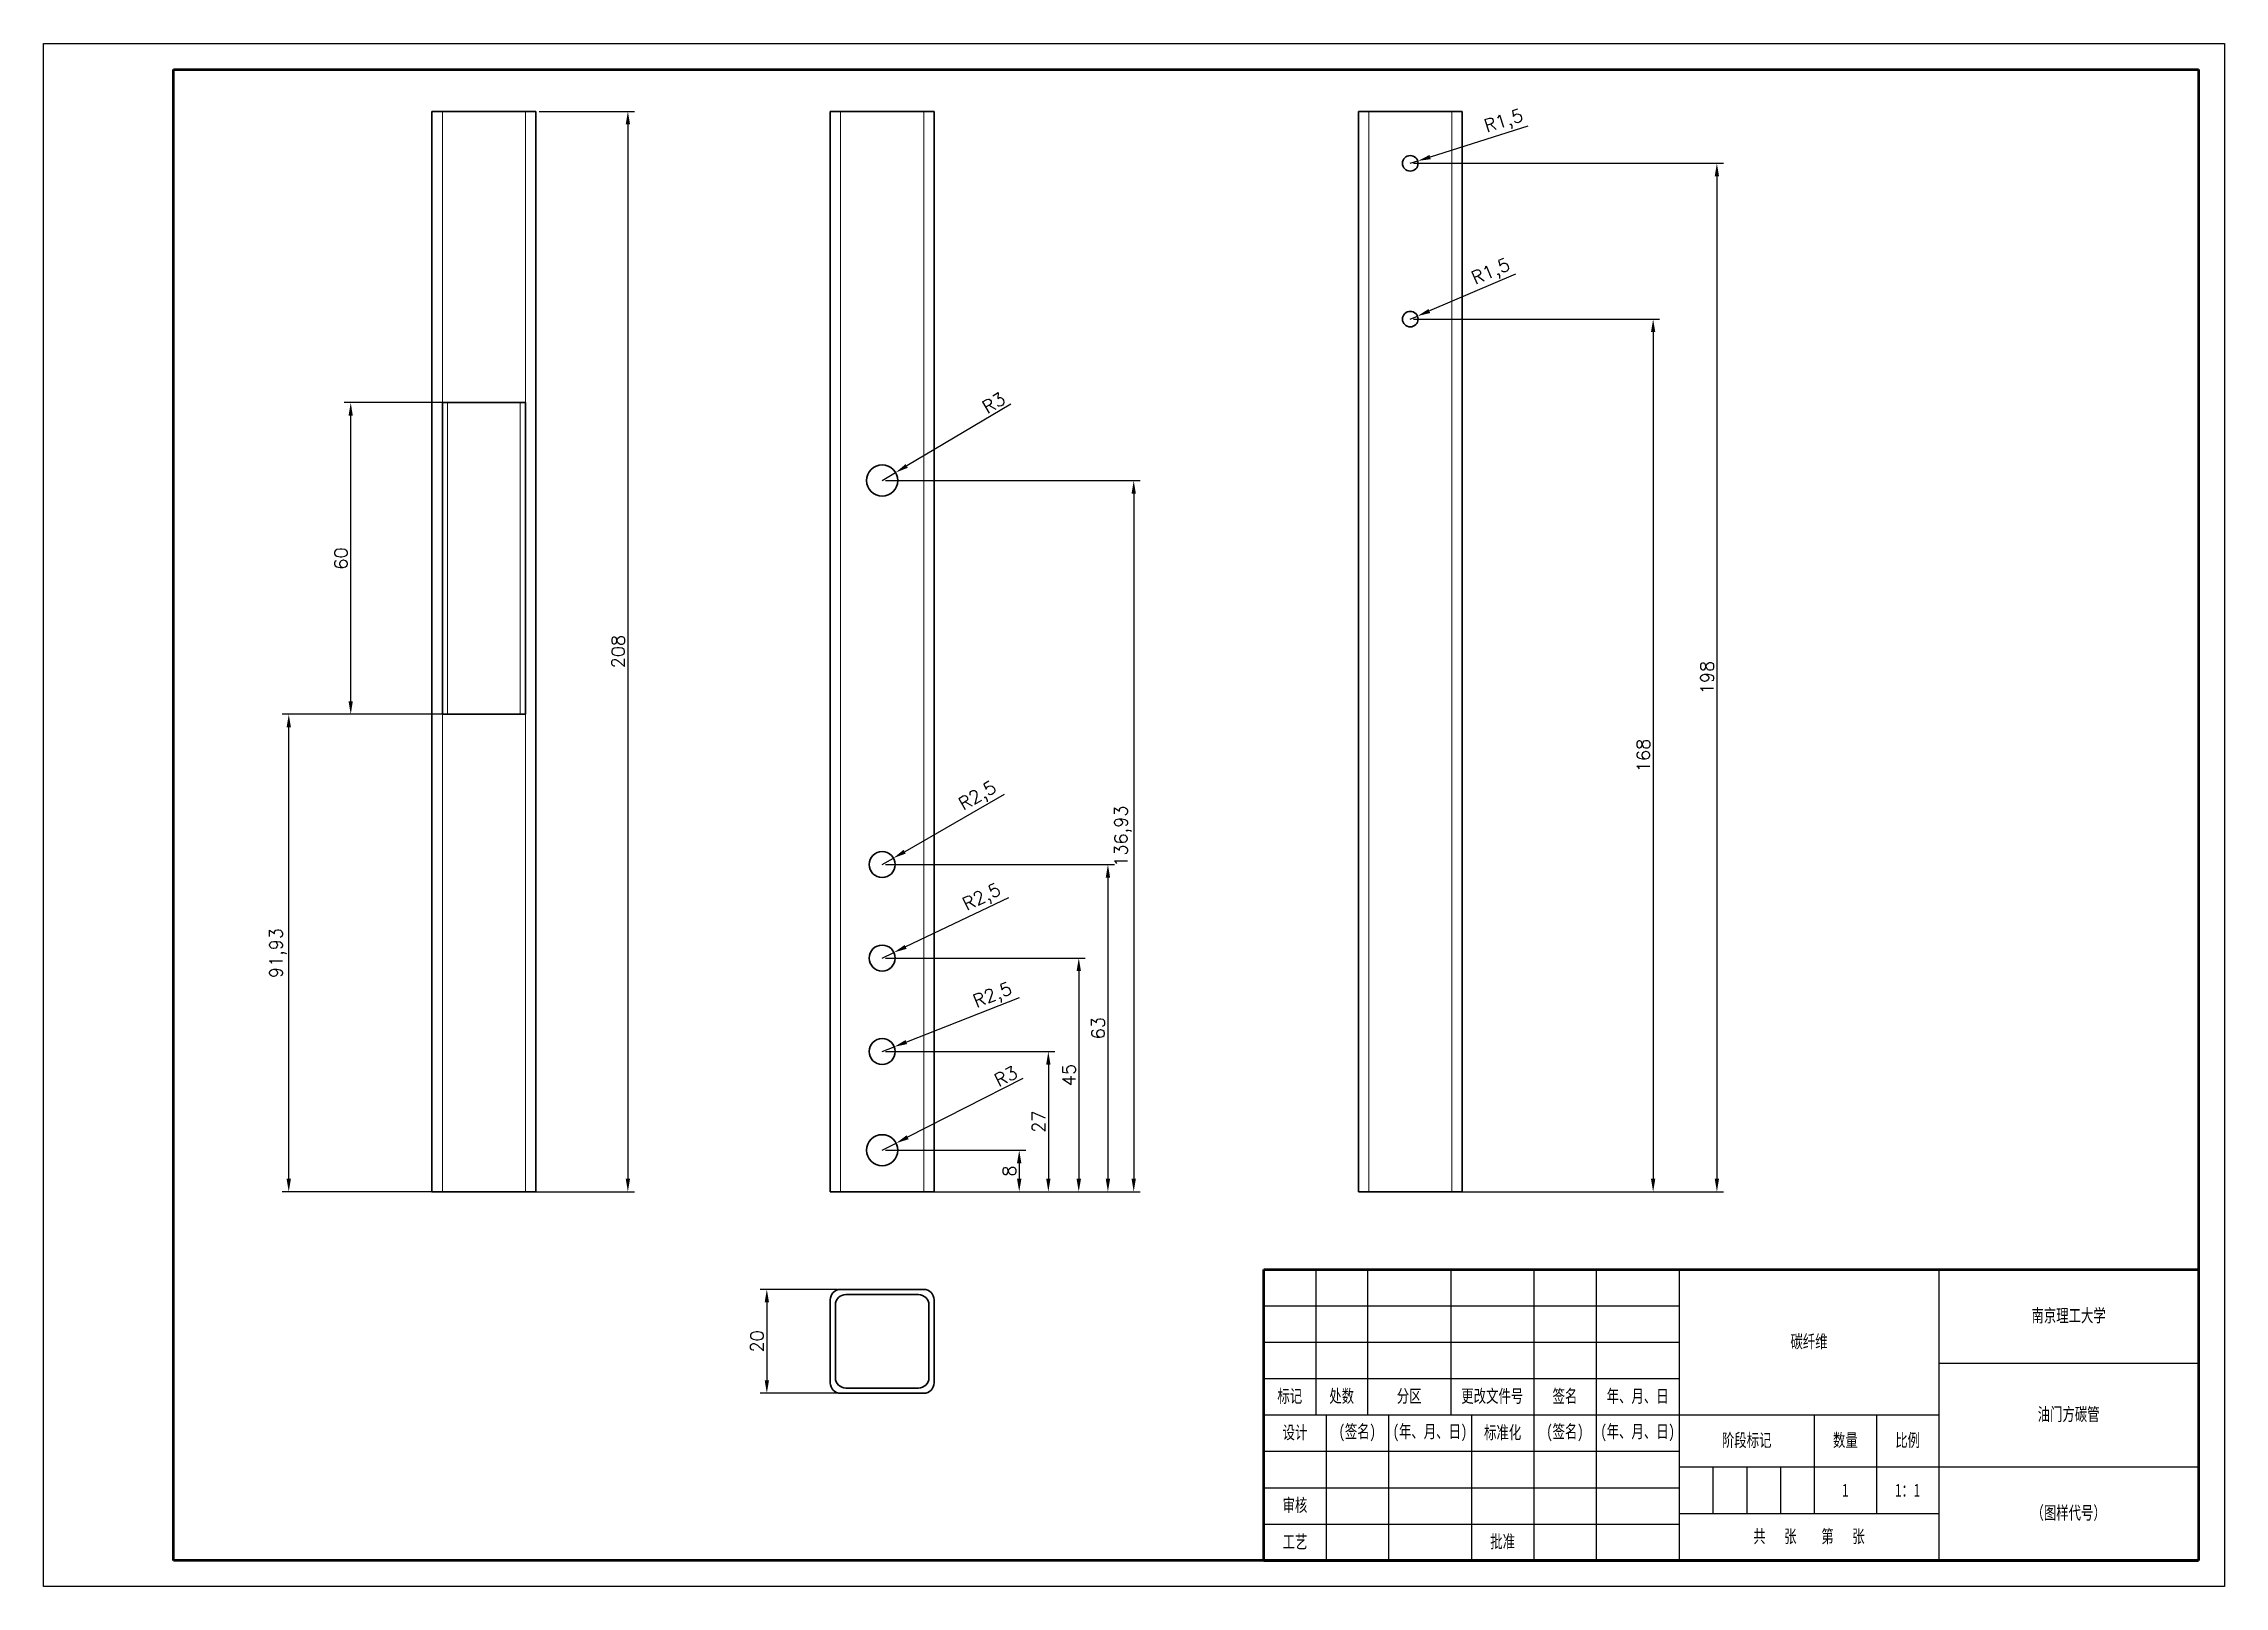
# Model space of a CAD drawing. Header units: millimetres. Extents: x 1605 to 3350, y 934 to 1771.
# Drawn here: x 1605.2 to 2025.2, y 934.1 to 1231.1 of the extents above.
import ezdxf

# ---------------------------------------------------------------- set-up
doc = ezdxf.new("R2010")
doc.units = ezdxf.units.MM
doc.header["$LTSCALE"] = 0.3
for name, color, linetype, lineweight in [('尺寸线', 3, 'Continuous', 25), ('粗实线', 7, 'Continuous', 50), ('细实线', 7, 'Continuous', 25), ('细文本', 7, 'Continuous', 25)]:
    doc.layers.add(name, color=color, linetype=linetype, lineweight=lineweight)
doc.styles.add('NUT Standard', font='simfang.ttf', dxfattribs={"width": 0.7, "height": 2.5})
doc.styles.get("Standard").update_dxf_attribs({"font": 'txt', "bigfont": 'gbcbig.shx'})
doc.dimstyles.new('ISO-25', dxfattribs={"dimtxt": 2.5, "dimasz": 2.5, "dimexe": 1.25, "dimexo": 0.625, "dimtad": 1, "dimtxsty": 'Standard', "dimcen": 2.5, "dimadec": 0, "dimazin": 0, "dimtfac": 1, "dimtmove": 0, "dimatfit": 3, "dimfxl": 1, "dimarcsym": 0})

# ---------------------------------------------------------------- blocks, each defined once
blk = doc.blocks.new('*D57')
at = {"layer": 'Defpoints', "color": 0, "transparency": 16777216}
for p in [(1652.41, 1101.94), (1681.99, 1101.94), (1681.99, 1010.02)]:
    blk.add_point(p, dxfattribs=at)
at = {"layer": '尺寸线', "color": 0, "lineweight": -2, "transparency": 16777216}
for p, q in [((1681.37, 1101.94), (1651.16, 1101.94)), ((1652.41, 1012.52), (1652.41, 1099.44)), ((1681.37, 1010.02), (1651.16, 1010.02))]:
    blk.add_line(p, q, dxfattribs=at)
at = {"layer": '尺寸线', "color": 0, "transparency": 16777216}
for points in [[(1651.99, 1099.44), (1652.83, 1099.44), (1652.41, 1101.94)], [(1651.99, 1012.52), (1652.83, 1012.52), (1652.41, 1010.02)]]:
    blk.add_solid(points, dxfattribs=at)
at = {"layer": '尺寸线', "color": 0, "transparency": 16777216, "insert": (1650.33, 1055.98), "char_height": 2.5, "attachment_point": 5, "rotation": 90}
blk.add_mtext('91,93', dxfattribs=at)
blk = doc.blocks.new('*D58')
at = {"layer": 'Defpoints', "color": 0, "transparency": 16777216}
for p in [(1664.34, 1161.94), (1682.99, 1161.94), (1682.99, 1101.94)]:
    blk.add_point(p, dxfattribs=at)
at = {"layer": '尺寸线', "color": 0, "lineweight": -2, "transparency": 16777216}
for p, q in [((1682.37, 1161.94), (1663.09, 1161.94)), ((1664.34, 1104.44), (1664.34, 1159.44)), ((1682.37, 1101.94), (1663.09, 1101.94))]:
    blk.add_line(p, q, dxfattribs=at)
at = {"layer": '尺寸线', "color": 0, "transparency": 16777216}
for points in [[(1663.92, 1159.44), (1664.75, 1159.44), (1664.34, 1161.94)], [(1663.92, 1104.44), (1664.75, 1104.44), (1664.34, 1101.94)]]:
    blk.add_solid(points, dxfattribs=at)
at = {"layer": '尺寸线', "color": 0, "transparency": 16777216, "insert": (1662.46, 1131.94), "char_height": 2.5, "attachment_point": 5, "rotation": 90}
blk.add_mtext('60', dxfattribs=at)
blk = doc.blocks.new('*D59')
at = {"layer": 'Defpoints', "color": 0, "transparency": 16777216}
for p in [(1758.69, 991.23), (1744.48, 971.23), (1758.69, 971.23)]:
    blk.add_point(p, dxfattribs=at)
at = {"layer": '尺寸线', "color": 0, "lineweight": -2, "transparency": 16777216}
for p, q in [((1758.07, 991.23), (1743.23, 991.23)), ((1744.48, 988.73), (1744.48, 973.73)), ((1758.07, 971.23), (1743.23, 971.23))]:
    blk.add_line(p, q, dxfattribs=at)
at = {"layer": '尺寸线', "color": 0, "transparency": 16777216}
for points in [[(1744.07, 988.73), (1744.9, 988.73), (1744.48, 991.23)], [(1744.07, 973.73), (1744.9, 973.73), (1744.48, 971.23)]]:
    blk.add_solid(points, dxfattribs=at)
at = {"layer": '尺寸线', "color": 0, "transparency": 16777216, "insert": (1742.61, 981.23), "char_height": 2.5, "attachment_point": 5, "rotation": 90}
blk.add_mtext('20', dxfattribs=at)
blk = doc.blocks.new('*D60')
at = {"layer": 'Defpoints', "color": 0, "transparency": 16777216}
for p in [(1766.69, 1146.94), (1769.27, 1148.48)]:
    blk.add_point(p, dxfattribs=at)
at = {"layer": '尺寸线', "color": 0, "lineweight": -2, "transparency": 16777216}
for p, q in [((1791.46, 1161.68), (1771.42, 1149.76)), ((1766.69, 1146.94), (1769.27, 1148.48))]:
    blk.add_line(p, q, dxfattribs=at)
at = {"layer": '尺寸线', "color": 0, "transparency": 16777216}
blk.add_solid([(1771.21, 1150.11), (1771.63, 1149.4), (1769.27, 1148.48)], dxfattribs=at)
at = {"layer": '尺寸线', "color": 0, "transparency": 16777216, "insert": (1788.17, 1161.91), "char_height": 2.5, "attachment_point": 5, "rotation": 30.764}
blk.add_mtext('R3', dxfattribs=at)
blk = doc.blocks.new('*D61')
at = {"layer": 'Defpoints', "color": 0, "transparency": 16777216}
for p in [(1766.69, 1073.02), (1768.86, 1074.26)]:
    blk.add_point(p, dxfattribs=at)
at = {"layer": '尺寸线', "color": 0, "lineweight": -2, "transparency": 16777216}
for p, q in [((1790.21, 1086.49), (1771.03, 1075.5)), ((1766.69, 1073.02), (1768.86, 1074.26))]:
    blk.add_line(p, q, dxfattribs=at)
at = {"layer": '尺寸线', "color": 0, "transparency": 16777216}
blk.add_solid([(1770.82, 1075.86), (1771.24, 1075.14), (1768.86, 1074.26)], dxfattribs=at)
at = {"layer": '尺寸线', "color": 0, "transparency": 16777216, "insert": (1785.2, 1086.02), "char_height": 2.5, "attachment_point": 5, "rotation": 29.8026}
blk.add_mtext('R2,5', dxfattribs=at)
blk = doc.blocks.new('*D62')
at = {"layer": 'Defpoints', "color": 0, "transparency": 16777216}
for p in [(1766.69, 1055.02), (1768.95, 1056.09)]:
    blk.add_point(p, dxfattribs=at)
at = {"layer": '尺寸线', "color": 0, "lineweight": -2, "transparency": 16777216}
for p, q in [((1791.02, 1066.6), (1771.21, 1057.17)), ((1766.69, 1055.02), (1768.95, 1056.09))]:
    blk.add_line(p, q, dxfattribs=at)
at = {"layer": '尺寸线', "color": 0, "transparency": 16777216}
blk.add_solid([(1771.03, 1057.54), (1771.39, 1056.79), (1768.95, 1056.09)], dxfattribs=at)
at = {"layer": '尺寸线', "color": 0, "transparency": 16777216, "insert": (1785.98, 1066.51), "char_height": 2.5, "attachment_point": 5, "rotation": 25.4596}
blk.add_mtext('R2,5', dxfattribs=at)
blk = doc.blocks.new('*D63')
at = {"layer": 'Defpoints', "color": 0, "transparency": 16777216}
for p in [(1769.02, 1037.93), (1766.69, 1037.02)]:
    blk.add_point(p, dxfattribs=at)
at = {"layer": '尺寸线', "color": 0, "lineweight": -2, "transparency": 16777216}
for p, q in [((1793.07, 1047.36), (1771.35, 1038.84)), ((1766.69, 1037.02), (1769.02, 1037.93))]:
    blk.add_line(p, q, dxfattribs=at)
at = {"layer": '尺寸线', "color": 0, "transparency": 16777216}
blk.add_solid([(1771.2, 1039.23), (1771.5, 1038.46), (1769.02, 1037.93)], dxfattribs=at)
at = {"layer": '尺寸线', "color": 0, "transparency": 16777216, "insert": (1788.05, 1047.63), "char_height": 2.5, "attachment_point": 5, "rotation": 21.4081}
blk.add_mtext('R2,5', dxfattribs=at)
blk = doc.blocks.new('*D64')
at = {"layer": 'Defpoints', "color": 0, "transparency": 16777216}
for p in [(1766.69, 1018.02), (1769.37, 1019.38)]:
    blk.add_point(p, dxfattribs=at)
at = {"layer": '尺寸线', "color": 0, "lineweight": -2, "transparency": 16777216}
for p, q in [((1793.79, 1031.83), (1771.59, 1020.52)), ((1766.69, 1018.02), (1769.37, 1019.38))]:
    blk.add_line(p, q, dxfattribs=at)
at = {"layer": '尺寸线', "color": 0, "transparency": 16777216}
blk.add_solid([(1771.4, 1020.89), (1771.78, 1020.14), (1769.37, 1019.38)], dxfattribs=at)
at = {"layer": '尺寸线', "color": 0, "transparency": 16777216, "insert": (1790.52, 1032.27), "char_height": 2.5, "attachment_point": 5, "rotation": 27.0081}
blk.add_mtext('R3', dxfattribs=at)
blk = doc.blocks.new('*D65')
at = {"layer": 'Defpoints', "color": 0, "transparency": 16777216}
for p in [(1868.41, 1178.02), (1869.79, 1178.61)]:
    blk.add_point(p, dxfattribs=at)
at = {"layer": '尺寸线', "color": 0, "lineweight": -2, "transparency": 16777216}
for p, q in [((1888.67, 1186.65), (1872.09, 1179.59)), ((1868.41, 1178.02), (1869.79, 1178.61))]:
    blk.add_line(p, q, dxfattribs=at)
at = {"layer": '尺寸线', "color": 0, "transparency": 16777216}
blk.add_solid([(1871.92, 1179.97), (1872.25, 1179.2), (1869.79, 1178.61)], dxfattribs=at)
at = {"layer": '尺寸线', "color": 0, "transparency": 16777216, "insert": (1884.02, 1186.93), "char_height": 2.5, "attachment_point": 5, "rotation": 23.0695}
blk.add_mtext('R1,5', dxfattribs=at)
blk = doc.blocks.new('*D66')
at = {"layer": 'Defpoints', "color": 0, "transparency": 16777216}
for p in [(1868.41, 1208.02), (1869.84, 1208.47)]:
    blk.add_point(p, dxfattribs=at)
at = {"layer": '尺寸线', "color": 0, "lineweight": -2, "transparency": 16777216}
for p, q in [((1891.06, 1215.16), (1872.22, 1209.22)), ((1868.41, 1208.02), (1869.84, 1208.47))]:
    blk.add_line(p, q, dxfattribs=at)
at = {"layer": '尺寸线', "color": 0, "transparency": 16777216}
blk.add_solid([(1872.1, 1209.62), (1872.35, 1208.82), (1869.84, 1208.47)], dxfattribs=at)
at = {"layer": '尺寸线', "color": 0, "transparency": 16777216, "insert": (1886.46, 1215.9), "char_height": 2.5, "attachment_point": 5, "rotation": 17.5065}
blk.add_mtext('R1,5', dxfattribs=at)
blk = doc.blocks.new('*D67')
at = {"layer": 'Defpoints', "color": 0, "transparency": 16777216}
for p in [(1766.69, 1146.94), (1766.69, 1010.02), (1815.14, 1010.02)]:
    blk.add_point(p, dxfattribs=at)
at = {"layer": '尺寸线', "color": 0, "lineweight": -2, "transparency": 16777216}
for p, q in [((1767.32, 1146.94), (1816.39, 1146.94)), ((1815.14, 1144.44), (1815.14, 1012.52)), ((1767.32, 1010.02), (1816.39, 1010.02))]:
    blk.add_line(p, q, dxfattribs=at)
at = {"layer": '尺寸线', "color": 0, "transparency": 16777216}
for points in [[(1814.73, 1144.44), (1815.56, 1144.44), (1815.14, 1146.94)], [(1814.73, 1012.52), (1815.56, 1012.52), (1815.14, 1010.02)]]:
    blk.add_solid(points, dxfattribs=at)
at = {"layer": '尺寸线', "color": 0, "transparency": 16777216, "insert": (1813.06, 1078.48), "char_height": 2.5, "attachment_point": 5, "rotation": 90}
blk.add_mtext('136,93', dxfattribs=at)
blk = doc.blocks.new('*D68')
at = {"layer": 'Defpoints', "color": 0, "transparency": 16777216}
for p in [(1766.69, 1073.02), (1766.69, 1010.02), (1810.17, 1010.02)]:
    blk.add_point(p, dxfattribs=at)
at = {"layer": '尺寸线', "color": 0, "lineweight": -2, "transparency": 16777216}
for p, q in [((1767.32, 1073.02), (1811.42, 1073.02)), ((1810.17, 1070.52), (1810.17, 1012.52)), ((1767.32, 1010.02), (1811.42, 1010.02))]:
    blk.add_line(p, q, dxfattribs=at)
at = {"layer": '尺寸线', "color": 0, "transparency": 16777216}
for points in [[(1809.75, 1070.52), (1810.59, 1070.52), (1810.17, 1073.02)], [(1809.75, 1012.52), (1810.59, 1012.52), (1810.17, 1010.02)]]:
    blk.add_solid(points, dxfattribs=at)
at = {"layer": '尺寸线', "color": 0, "transparency": 16777216, "insert": (1808.29, 1041.52), "char_height": 2.5, "attachment_point": 5, "rotation": 90}
blk.add_mtext('63', dxfattribs=at)
blk = doc.blocks.new('*D69')
at = {"layer": 'Defpoints', "color": 0, "transparency": 16777216}
for p in [(1766.69, 1055.02), (1766.69, 1010.02), (1804.56, 1010.02)]:
    blk.add_point(p, dxfattribs=at)
at = {"layer": '尺寸线', "color": 0, "lineweight": -2, "transparency": 16777216}
for p, q in [((1767.32, 1055.02), (1805.81, 1055.02)), ((1804.56, 1052.52), (1804.56, 1012.52)), ((1767.32, 1010.02), (1805.81, 1010.02))]:
    blk.add_line(p, q, dxfattribs=at)
at = {"layer": '尺寸线', "color": 0, "transparency": 16777216}
for points in [[(1804.14, 1052.52), (1804.98, 1052.52), (1804.56, 1055.02)], [(1804.14, 1012.52), (1804.98, 1012.52), (1804.56, 1010.02)]]:
    blk.add_solid(points, dxfattribs=at)
at = {"layer": '尺寸线', "color": 0, "transparency": 16777216, "insert": (1802.69, 1032.52), "char_height": 2.5, "attachment_point": 5, "rotation": 90}
blk.add_mtext('45', dxfattribs=at)
blk = doc.blocks.new('*D70')
at = {"layer": 'Defpoints', "color": 0, "transparency": 16777216}
for p in [(1766.69, 1037.02), (1766.69, 1010.02), (1798.7, 1010.02)]:
    blk.add_point(p, dxfattribs=at)
at = {"layer": '尺寸线', "color": 0, "lineweight": -2, "transparency": 16777216}
for p, q in [((1767.32, 1037.02), (1799.95, 1037.02)), ((1798.7, 1034.52), (1798.7, 1012.52)), ((1767.32, 1010.02), (1799.95, 1010.02))]:
    blk.add_line(p, q, dxfattribs=at)
at = {"layer": '尺寸线', "color": 0, "transparency": 16777216}
for points in [[(1798.28, 1034.52), (1799.11, 1034.52), (1798.7, 1037.02)], [(1798.28, 1012.52), (1799.11, 1012.52), (1798.7, 1010.02)]]:
    blk.add_solid(points, dxfattribs=at)
at = {"layer": '尺寸线', "color": 0, "transparency": 16777216, "insert": (1796.82, 1023.52), "char_height": 2.5, "attachment_point": 5, "rotation": 90}
blk.add_mtext('27', dxfattribs=at)
blk = doc.blocks.new('*D71')
at = {"layer": 'Defpoints', "color": 0, "transparency": 16777216}
for p in [(1766.69, 1018.02), (1766.69, 1010.02), (1793.09, 1010.02)]:
    blk.add_point(p, dxfattribs=at)
at = {"layer": '尺寸线', "color": 0, "lineweight": -2, "transparency": 16777216}
for p, q in [((1767.32, 1018.02), (1794.34, 1018.02)), ((1793.09, 1015.52), (1793.09, 1012.52)), ((1767.32, 1010.02), (1794.34, 1010.02))]:
    blk.add_line(p, q, dxfattribs=at)
at = {"layer": '尺寸线', "color": 0, "transparency": 16777216}
for points in [[(1792.67, 1015.52), (1793.51, 1015.52), (1793.09, 1018.02)], [(1792.67, 1012.52), (1793.51, 1012.52), (1793.09, 1010.02)]]:
    blk.add_solid(points, dxfattribs=at)
at = {"layer": '尺寸线', "color": 0, "transparency": 16777216, "insert": (1791.21, 1014.02), "char_height": 2.5, "attachment_point": 5, "rotation": 90}
blk.add_mtext('8', dxfattribs=at)
blk = doc.blocks.new('*D72')
at = {"layer": 'Defpoints', "color": 0, "transparency": 16777216}
for p in [(1868.41, 1178.02), (1868.41, 1010.02), (1915.18, 1010.02)]:
    blk.add_point(p, dxfattribs=at)
at = {"layer": '尺寸线', "color": 0, "lineweight": -2, "transparency": 16777216}
for p, q in [((1869.03, 1178.02), (1916.43, 1178.02)), ((1915.18, 1175.52), (1915.18, 1012.52)), ((1869.03, 1010.02), (1916.43, 1010.02))]:
    blk.add_line(p, q, dxfattribs=at)
at = {"layer": '尺寸线', "color": 0, "transparency": 16777216}
for points in [[(1914.76, 1175.52), (1915.59, 1175.52), (1915.18, 1178.02)], [(1914.76, 1012.52), (1915.59, 1012.52), (1915.18, 1010.02)]]:
    blk.add_solid(points, dxfattribs=at)
at = {"layer": '尺寸线', "color": 0, "transparency": 16777216, "insert": (1913.3, 1094.02), "char_height": 2.5, "attachment_point": 5, "rotation": 90}
blk.add_mtext('168', dxfattribs=at)
blk = doc.blocks.new('*D73')
at = {"layer": 'Defpoints', "color": 0, "transparency": 16777216}
for p in [(1868.41, 1208.02), (1868.41, 1010.02), (1927.46, 1010.02)]:
    blk.add_point(p, dxfattribs=at)
at = {"layer": '尺寸线', "color": 0, "lineweight": -2, "transparency": 16777216}
for p, q in [((1869.03, 1208.02), (1928.71, 1208.02)), ((1927.46, 1205.52), (1927.46, 1012.52)), ((1869.03, 1010.02), (1928.71, 1010.02))]:
    blk.add_line(p, q, dxfattribs=at)
at = {"layer": '尺寸线', "color": 0, "transparency": 16777216}
for points in [[(1927.04, 1205.52), (1927.87, 1205.52), (1927.46, 1208.02)], [(1927.04, 1012.52), (1927.87, 1012.52), (1927.46, 1010.02)]]:
    blk.add_solid(points, dxfattribs=at)
at = {"layer": '尺寸线', "color": 0, "transparency": 16777216, "insert": (1925.58, 1109.02), "char_height": 2.5, "attachment_point": 5, "rotation": 90}
blk.add_mtext('198', dxfattribs=at)
blk = doc.blocks.new('*D74')
at = {"layer": 'Defpoints', "color": 0, "transparency": 16777216}
for p in [(1699.99, 1218.02), (1697.99, 1010.02), (1717.72, 1010.02)]:
    blk.add_point(p, dxfattribs=at)
at = {"layer": '尺寸线', "color": 0, "lineweight": -2, "transparency": 16777216}
for p, q in [((1700.62, 1218.02), (1718.97, 1218.02)), ((1717.72, 1215.52), (1717.72, 1012.52)), ((1698.62, 1010.02), (1718.97, 1010.02))]:
    blk.add_line(p, q, dxfattribs=at)
at = {"layer": '尺寸线', "color": 0, "transparency": 16777216}
for points in [[(1717.31, 1215.52), (1718.14, 1215.52), (1717.72, 1218.02)], [(1717.31, 1012.52), (1718.14, 1012.52), (1717.72, 1010.02)]]:
    blk.add_solid(points, dxfattribs=at)
at = {"layer": '尺寸线', "color": 0, "transparency": 16777216, "insert": (1715.85, 1114.02), "char_height": 2.5, "attachment_point": 5, "rotation": 90}
blk.add_mtext('208', dxfattribs=at)

msp = doc.modelspace()

# ---------------------------------------------------------------- linework, layer by layer
for p, q in [((1605.196, 1231.059), (2025.196, 1231.059)), ((1605.196, 934.059), (1605.196, 1231.059)), ((2025.196, 1231.059), (2025.196, 934.059)), ((2025.196, 934.059), (1605.196, 934.059))]:
    msp.add_line(p, q)
at = {"color": 7, "lineweight": 35}
for p, q in [((1679.991, 1218.018), (1681.991, 1218.018)), ((1679.991, 1218.018), (1679.991, 1010.018)), ((1681.991, 1218.018), (1697.991, 1218.018)), ((1697.991, 1218.018), (1699.991, 1218.018)), ((1699.991, 1218.018), (1699.991, 1010.018)), ((1756.693, 1218.018), (1756.693, 1010.018)), ((1756.693, 1218.018), (1758.693, 1218.018)), ((1758.693, 1218.018), (1774.693, 1218.018)), ((1774.693, 1218.018), (1776.693, 1218.018)), ((1776.693, 1218.018), (1776.693, 1161.943)), ((1858.406, 1218.018), (1858.406, 1010.018)), ((1858.406, 1218.018), (1860.406, 1218.018)), ((1860.406, 1218.018), (1876.406, 1218.018)), ((1876.406, 1218.018), (1878.406, 1218.018)), ((1878.406, 1218.018), (1878.406, 1010.018)), ((1681.991, 1161.943), (1681.991, 1101.943)), ((1681.991, 1161.943), (1697.991, 1161.943)), ((1697.991, 1161.943), (1697.991, 1101.943)), ((1776.693, 1161.943), (1776.693, 1101.943)), ((1776.693, 1161.943), (1776.693, 1101.943)), ((1681.991, 1101.943), (1697.991, 1101.943)), ((1776.693, 1101.943), (1776.693, 1010.018)), ((1679.991, 1010.018), (1681.991, 1010.018)), ((1681.991, 1010.018), (1697.991, 1010.018)), ((1697.991, 1010.018), (1699.991, 1010.018)), ((1756.693, 1010.018), (1758.693, 1010.018)), ((1758.693, 1010.018), (1774.693, 1010.018)), ((1774.693, 1010.018), (1776.693, 1010.018)), ((1858.406, 1010.018), (1860.406, 1010.018)), ((1860.406, 1010.018), (1876.406, 1010.018)), ((1876.406, 1010.018), (1878.406, 1010.018)), ((1774.693, 991.233), (1758.693, 991.233)), ((1756.693, 989.233), (1756.693, 973.233)), ((1757.693, 988.233), (1757.693, 974.233)), ((1773.693, 990.233), (1759.693, 990.233)), ((1775.693, 974.233), (1775.693, 988.233)), ((1776.693, 973.233), (1776.693, 989.233)), ((1758.693, 971.233), (1774.693, 971.233)), ((1759.693, 972.233), (1773.693, 972.233))]:
    msp.add_line(p, q, dxfattribs=at)
at = {"color": 7, "lineweight": 13}
for p, q in [((1681.991, 1218.018), (1681.991, 1161.943)), ((1697.991, 1218.018), (1697.991, 1161.943)), ((1758.693, 1218.018), (1758.693, 1010.018)), ((1774.693, 1218.018), (1774.693, 1010.018)), ((1860.406, 1218.018), (1860.406, 1010.018)), ((1876.406, 1218.018), (1876.406, 1010.018)), ((1682.991, 1161.943), (1682.991, 1101.943)), ((1696.991, 1161.943), (1696.991, 1101.943)), ((1681.991, 1101.943), (1681.991, 1010.018)), ((1697.991, 1101.943), (1697.991, 1010.018))]:
    msp.add_line(p, q, dxfattribs=at)
at = {"color": 7, "lineweight": 35}
for centre, radius in [((1868.406, 1208.018), 1.5), ((1868.406, 1178.018), 1.5), ((1766.693, 1146.943), 3), ((1766.693, 1073.018), 2.5), ((1766.693, 1055.018), 2.5), ((1766.693, 1037.018), 2.5), ((1766.693, 1018.018), 3)]:
    msp.add_circle(centre, radius, dxfattribs=at)
for centre, start, end in [((1758.693, 989.233), 90, 180.00001), ((1774.693, 989.233), 0, 90), ((1759.693, 988.233), 90, 180.00001), ((1773.693, 988.233), 0, 90), ((1758.693, 973.233), 180.00001, 270), ((1759.693, 974.233), 180.00001, 270), ((1773.693, 974.233), 270, 0), ((1774.693, 973.233), 270, 0)]:
    msp.add_arc(centre, 2, start, end, dxfattribs=at)
at = {"layer": '粗实线'}
for p, q in [((1630.196, 1226.059), (2020.196, 1226.059)), ((1630.196, 939.059), (1630.196, 1226.059)), ((2020.196, 1226.059), (2020.196, 939.059)), ((1840.196, 995.059), (2020.196, 995.059)), ((1840.196, 939.059), (1840.196, 995.059)), ((2020.196, 939.059), (1630.196, 939.059)), ((1840.196, 939.059), (2020.196, 939.059))]:
    msp.add_line(p, q, dxfattribs=at)
at = {"layer": '细实线'}
for p, q in [((1850.196, 995.059), (1850.196, 967.059)), ((1860.196, 995.059), (1860.196, 967.059)), ((1876.196, 995.059), (1876.196, 967.059)), ((1892.196, 995.059), (1892.196, 967.059)), ((1904.196, 995.059), (1904.196, 967.059)), ((1920.196, 995.059), (1920.196, 939.059)), ((1970.196, 995.059), (1970.196, 939.059)), ((1840.196, 988.059), (1920.196, 988.059)), ((1840.196, 981.059), (1920.196, 981.059)), ((1970.196, 977.059), (2020.196, 977.059)), ((1840.196, 974.059), (1920.196, 974.059)), ((1840.196, 967.059), (1970.196, 967.059)), ((1852.196, 967.059), (1852.196, 939.059)), ((1864.196, 967.059), (1864.196, 939.059)), ((1880.196, 967.059), (1880.196, 939.059)), ((1892.196, 967.059), (1892.196, 939.059)), ((1904.196, 967.059), (1904.196, 939.059)), ((1946.196, 967.059), (1946.196, 948.059)), ((1958.196, 967.059), (1958.196, 948.059)), ((1840.196, 960.059), (1920.196, 960.059)), ((1920.196, 957.059), (2020.196, 957.059)), ((1926.696, 957.059), (1926.696, 948.059)), ((1933.196, 957.059), (1933.196, 948.059)), ((1939.696, 957.059), (1939.696, 948.059)), ((1840.196, 953.059), (1920.196, 953.059)), ((1840.196, 946.059), (1920.196, 946.059)), ((1920.196, 948.059), (1970.196, 948.059))]:
    msp.add_line(p, q, dxfattribs=at)

# ---------------------------------------------------------------- texts
at = {"layer": '粗实线', "char_height": 2.5, "attachment_point": 5, "style": 'NUT Standard'}
for s, insert in [('\\pxqc;{\\fFangSong|b0|i0|c134|p49;1}', (1952.196, 952.559)), ('\\pxqc;{\\fFangSong|b0|i0|c134|p49;1：1}', (1964.196, 952.559))]:
    msp.add_mtext_dynamic_manual_height_columns(s, width=12, gutter_width=12.5, heights=[0], dxfattribs=dict(at, insert=insert))
at = {"layer": '细文本', "char_height": 2.5, "attachment_point": 5, "style": 'NUT Standard'}
for s, insert, width in [('{\\fFangSong|b0|i0|c134|p49;南京理工大学}', (1995.196, 986.059), 50), ('碳纤维', (1945.196, 981.059), 50), ('标记', (1845.196, 970.559), 10), ('处数', (1855.196, 970.559), 10), ('分区', (1868.196, 970.559), 16), ('更改文件号', (1884.196, 970.559), 16), ('签名', (1898.196, 970.559), 12), ('年、月、日', (1912.196, 970.559), 16), ('油门方碳管', (1995.196, 967.059), 50), ('设计', (1846.196, 963.559), 12), ('(签名)', (1858.196, 963.559), 12), ('(年、月、日)', (1872.196, 963.559), 16), ('标准化', (1886.196, 963.559), 12), ('(签名)', (1898.196, 963.559), 12), ('(年、月、日)', (1912.196, 963.559), 16), ('阶段标记', (1933.196, 962.059), 26), ('数量', (1952.196, 962.059), 12), ('比例', (1964.196, 962.059), 12), ('审核', (1846.196, 949.559), 12), ('（图样代号）', (1995.196, 948.059), 50), ('共   张    第   张', (1945.196, 943.559), 50), ('工艺', (1846.196, 942.559), 12), ('批准', (1886.196, 942.559), 12)]:
    msp.add_mtext(s, dxfattribs=dict(at, insert=insert, width=width))

# ---------------------------------------------------------------- dimensions: what is measured, and where the dimension line sits
at = {"layer": '尺寸线'}
for base, p1, p2, picture, middle in [((1717.723, 1010.018), (1699.991, 1218.018), (1697.991, 1010.018), '*D74', (1715.848, 1114.018)), ((1927.458, 1010.018), (1868.406, 1208.018), (1868.406, 1010.018), '*D73', (1925.583, 1109.018)), ((1915.177, 1010.018), (1868.406, 1178.018), (1868.406, 1010.018), '*D72', (1913.302, 1094.018)), ((1664.338, 1161.943), (1682.991, 1101.943), (1682.991, 1161.943), '*D58', (1662.463, 1131.943)), ((1815.144, 1010.018), (1766.6927, 1146.9432), (1766.6927, 1010.018), '*D67', (1813.0607, 1078.4806)), ((1652.4096, 1101.9432), (1681.991, 1010.018), (1681.991, 1101.9432), '*D57', (1650.3263, 1055.9806)), ((1810.17, 1010.018), (1766.693, 1073.018), (1766.693, 1010.018), '*D68', (1808.295, 1041.518)), ((1804.561, 1010.018), (1766.693, 1055.018), (1766.693, 1010.018), '*D69', (1802.686, 1032.518)), ((1798.698, 1010.018), (1766.693, 1037.018), (1766.693, 1010.018), '*D70', (1796.823, 1023.518)), ((1793.089, 1010.018), (1766.693, 1018.018), (1766.693, 1010.018), '*D71', (1791.214, 1014.018)), ((1744.483, 971.233), (1758.693, 991.233), (1758.693, 971.233), '*D59', (1742.608, 981.233))]:
    dim = msp.add_linear_dim(base=base, p1=p1, p2=p2, angle=90, dimstyle='ISO-25', dxfattribs=at)
    dim.commit()
    dim.dimension.update_dxf_attribs({"geometry": picture, "text_midpoint": middle})
for center, mpoint, picture, middle in [((1868.406, 1208.018), (1869.836, 1208.469), '*D66', (1887.09, 1213.911)), ((1868.406, 1178.018), (1869.786, 1178.606), '*D65', (1884.841, 1185.018)), ((1766.693, 1146.943), (1769.271, 1148.478), '*D60', (1789.128, 1160.298)), ((1766.693, 1073.018), (1768.862, 1074.261), '*D61', (1786.237, 1084.212)), ((1766.693, 1055.018), (1768.95, 1056.093), '*D62', (1786.88, 1064.629)), ((1766.693, 1037.018), (1769.02, 1037.931), '*D63', (1788.807, 1045.688)), ((1766.693, 1018.018), (1769.366, 1019.38), '*D64', (1791.376, 1030.599))]:
    dim = msp.add_radius_dim(center=center, mpoint=mpoint, dimstyle='ISO-25', dxfattribs=at)
    dim.commit()
    dim.dimension.update_dxf_attribs({"geometry": picture, "text_midpoint": middle, "dimtype": 164})

doc.saveas('drawing.dxf')
